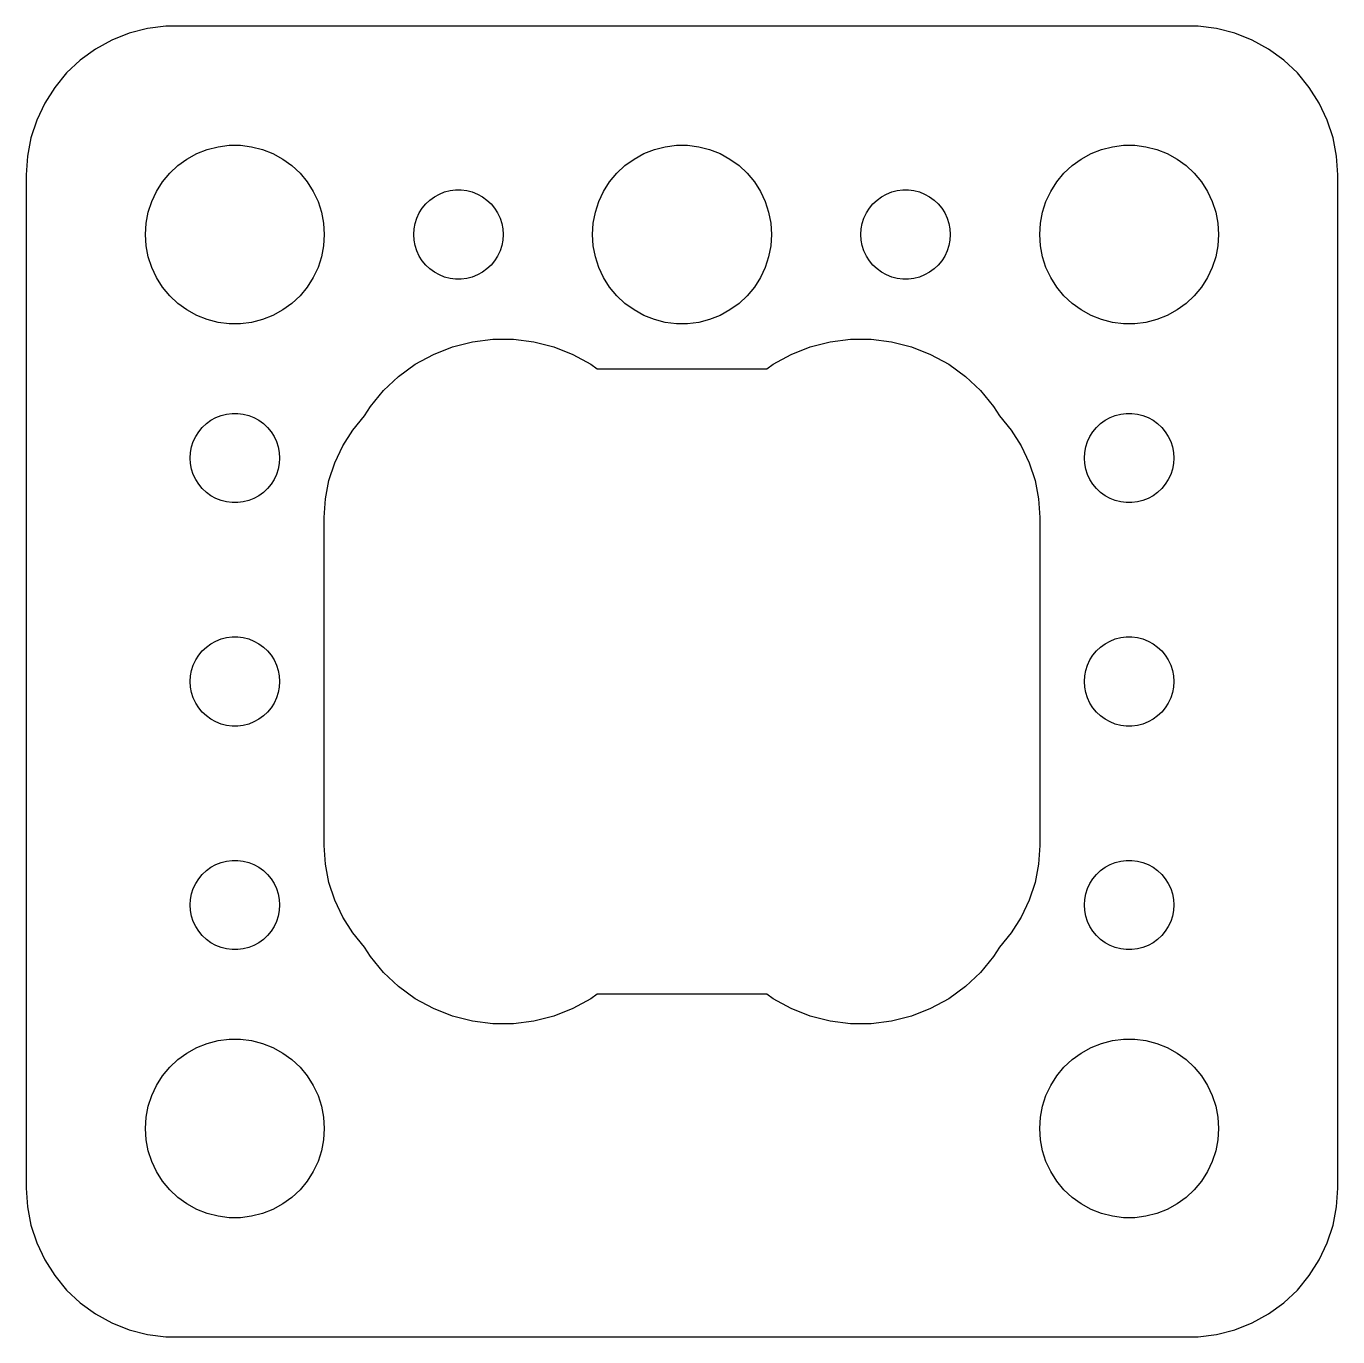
# Model space of a CAD drawing. Header units: metres. Extents: x -22 to 22, y 185 to 436.
# Drawn here: x -22 to 22, y 323.01 to 366.99 of the extents above; entities that cross this region are included whole.
import ezdxf

# ---------------------------------------------------------------- set-up
doc = ezdxf.new("R2010")
doc.units = ezdxf.units.M

msp = doc.modelspace()

# ---------------------------------------------------------------- linework, layer by layer
for p, q in [((-17.3139, 366.99), (-17.9369, 366.911)), ((17.3139, 366.99), (-17.3139, 366.99)), ((17.9369, 366.911), (17.3139, 366.99)), ((-19.1289, 366.524), (-19.6791, 366.222)), ((-18.5451, 366.755), (-19.1289, 366.524)), ((-17.9369, 366.911), (-18.5451, 366.755)), ((18.5451, 366.755), (17.9369, 366.911)), ((19.1289, 366.524), (18.5451, 366.755)), ((19.6791, 366.222), (19.1289, 366.524)), ((-19.6791, 366.222), (-20.1871, 365.853)), ((20.1871, 365.853), (19.6791, 366.222)), ((-20.1871, 365.853), (-20.6448, 365.423)), ((20.6448, 365.423), (20.1871, 365.853)), ((-20.6448, 365.423), (-21.0451, 364.939)), ((21.0451, 364.939), (20.6448, 365.423)), ((-21.0451, 364.939), (-21.3815, 364.409)), ((21.3815, 364.409), (21.0451, 364.939)), ((-21.3815, 364.409), (-21.6489, 363.841)), ((21.6489, 363.841), (21.3815, 364.409)), ((-21.6489, 363.841), (-21.8429, 363.243)), ((21.8429, 363.243), (21.6489, 363.841)), ((-21.8429, 363.243), (-21.9606, 362.627)), ((21.9606, 362.627), (21.8429, 363.243)), ((-21.9606, 362.627), (-22, 362)), ((-16.6075, 362.533), (-16.2773, 362.714)), ((-16.2773, 362.714), (-15.927, 362.853)), ((-15.927, 362.853), (-15.5621, 362.947)), ((-15.5621, 362.947), (-15.1884, 362.994)), ((-15.1884, 362.994), (-14.8116, 362.994)), ((-14.8116, 362.994), (-14.4379, 362.947)), ((-14.4379, 362.947), (-14.0729, 362.853)), ((-14.0729, 362.853), (-13.7227, 362.714)), ((-13.7227, 362.714), (-13.3925, 362.533)), ((-1.60747, 362.533), (-1.27733, 362.714)), ((-1.27733, 362.714), (-0.92705, 362.853)), ((-0.92705, 362.853), (-0.56213, 362.947)), ((-0.56213, 362.947), (-0.18837, 362.994)), ((-0.18837, 362.994), (0.18837, 362.994)), ((0.18837, 362.994), (0.56213, 362.947)), ((0.56213, 362.947), (0.92705, 362.853)), ((0.92705, 362.853), (1.27733, 362.714)), ((1.27733, 362.714), (1.60747, 362.533)), ((13.3925, 362.533), (13.7227, 362.714)), ((13.7227, 362.714), (14.0729, 362.853)), ((14.0729, 362.853), (14.4379, 362.947)), ((14.4379, 362.947), (14.8116, 362.994)), ((14.8116, 362.994), (15.1884, 362.994)), ((15.1884, 362.994), (15.5621, 362.947)), ((15.5621, 362.947), (15.927, 362.853)), ((15.927, 362.853), (16.2773, 362.714)), ((16.2773, 362.714), (16.6075, 362.533)), ((22, 362), (21.9606, 362.627)), ((-17.1869, 362.054), (-16.9123, 362.312)), ((-16.9123, 362.312), (-16.6075, 362.533)), ((-13.3925, 362.533), (-13.0877, 362.312)), ((-13.0877, 362.312), (-12.8131, 362.054)), ((-2.1869, 362.054), (-1.91226, 362.312)), ((-1.91226, 362.312), (-1.60747, 362.533)), ((1.60747, 362.533), (1.91226, 362.312)), ((1.91226, 362.312), (2.1869, 362.054)), ((12.8131, 362.054), (13.0877, 362.312)), ((13.0877, 362.312), (13.3925, 362.533)), ((16.6075, 362.533), (16.9123, 362.312)), ((16.9123, 362.312), (17.1869, 362.054)), ((-22, 362), (-22, 328)), ((-17.6289, 361.445), (-17.427, 361.763)), ((-17.427, 361.763), (-17.1869, 362.054)), ((-12.8131, 362.054), (-12.5729, 361.763)), ((-12.5729, 361.763), (-12.3711, 361.445)), ((-2.62891, 361.445), (-2.42705, 361.763)), ((-2.42705, 361.763), (-2.1869, 362.054)), ((2.1869, 362.054), (2.42705, 361.763)), ((2.42705, 361.763), (2.62891, 361.445)), ((12.3711, 361.445), (12.5729, 361.763)), ((12.5729, 361.763), (12.8131, 362.054)), ((17.1869, 362.054), (17.427, 361.763)), ((17.427, 361.763), (17.6289, 361.445)), ((22, 328), (22, 362)), ((-17.7893, 361.104), (-17.6289, 361.445)), ((-12.3711, 361.445), (-12.2107, 361.104)), ((-8.45613, 361.156), (-8.30373, 361.266)), ((-8.30373, 361.266), (-8.13866, 361.357)), ((-8.13866, 361.357), (-7.96352, 361.427)), ((-7.96352, 361.427), (-7.78107, 361.473)), ((-7.78107, 361.473), (-7.59418, 361.497)), ((-7.59418, 361.497), (-7.40581, 361.497)), ((-7.40581, 361.497), (-7.21892, 361.473)), ((-7.21892, 361.473), (-7.03647, 361.427)), ((-7.03647, 361.427), (-6.86133, 361.357)), ((-6.86133, 361.357), (-6.69626, 361.266)), ((-6.69626, 361.266), (-6.54385, 361.156)), ((-2.78932, 361.104), (-2.62891, 361.445)), ((2.62891, 361.445), (2.78932, 361.104)), ((6.54385, 361.156), (6.69626, 361.266)), ((6.69626, 361.266), (6.86133, 361.357)), ((6.86133, 361.357), (7.03647, 361.427)), ((7.03647, 361.427), (7.21892, 361.473)), ((7.21892, 361.473), (7.40581, 361.497)), ((7.40581, 361.497), (7.59418, 361.497)), ((7.59418, 361.497), (7.78107, 361.473)), ((7.78107, 361.473), (7.96352, 361.427)), ((7.96352, 361.427), (8.13866, 361.357)), ((8.13866, 361.357), (8.30373, 361.266)), ((8.30373, 361.266), (8.45613, 361.156)), ((12.2107, 361.104), (12.3711, 361.445)), ((17.6289, 361.445), (17.7893, 361.104)), ((-17.9057, 360.746), (-17.7893, 361.104)), ((-12.2107, 361.104), (-12.0942, 360.746)), ((-8.81445, 360.723), (-8.71352, 360.882)), ((-8.71352, 360.882), (-8.59344, 361.027)), ((-8.59344, 361.027), (-8.45613, 361.156)), ((-6.54385, 361.156), (-6.40654, 361.027)), ((-6.40654, 361.027), (-6.28647, 360.882)), ((-6.28647, 360.882), (-6.18553, 360.723)), ((-2.90575, 360.746), (-2.78932, 361.104)), ((2.78932, 361.104), (2.90575, 360.746)), ((6.18553, 360.723), (6.28647, 360.882)), ((6.28647, 360.882), (6.40654, 361.027)), ((6.40654, 361.027), (6.54385, 361.156)), ((8.45613, 361.156), (8.59344, 361.027)), ((8.59344, 361.027), (8.71352, 360.882)), ((8.71352, 360.882), (8.81445, 360.723)), ((12.0942, 360.746), (12.2107, 361.104)), ((17.7893, 361.104), (17.9057, 360.746)), ((-18, 360), (-17.9763, 360.376)), ((-17.9763, 360.376), (-17.9057, 360.746)), ((-12.0942, 360.746), (-12.0237, 360.376)), ((-12.0237, 360.376), (-12, 360)), ((-8.98816, 360.188), (-8.95287, 360.373)), ((-8.95287, 360.373), (-8.89465, 360.552)), ((-8.89465, 360.552), (-8.81445, 360.723)), ((-6.18553, 360.723), (-6.10533, 360.552)), ((-6.10533, 360.552), (-6.04712, 360.373)), ((-6.04712, 360.373), (-6.01183, 360.188)), ((-3, 360), (-2.97633, 360.376)), ((-2.97633, 360.376), (-2.90575, 360.746)), ((2.90575, 360.746), (2.97633, 360.376)), ((2.97633, 360.376), (3, 360)), ((6.01183, 360.188), (6.04712, 360.373)), ((6.04712, 360.373), (6.10533, 360.552)), ((6.10533, 360.552), (6.18553, 360.723)), ((8.81445, 360.723), (8.89465, 360.552)), ((8.89465, 360.552), (8.95287, 360.373)), ((8.95287, 360.373), (8.98816, 360.188)), ((12, 360), (12.0237, 360.376)), ((12.0237, 360.376), (12.0942, 360.746)), ((17.9057, 360.746), (17.9763, 360.376)), ((17.9763, 360.376), (18, 360)), ((-17.9763, 359.624), (-18, 360)), ((-12, 360), (-12.0237, 359.624)), ((-9, 360), (-8.98816, 360.188)), ((-8.98816, 359.812), (-9, 360)), ((-6.01183, 360.188), (-6, 360)), ((-6, 360), (-6.01183, 359.812)), ((-2.97633, 359.624), (-3, 360)), ((3, 360), (2.97633, 359.624)), ((6, 360), (6.01183, 360.188)), ((6.01183, 359.812), (6, 360)), ((8.98816, 360.188), (9, 360)), ((9, 360), (8.98816, 359.812)), ((12.0237, 359.624), (12, 360)), ((18, 360), (17.9763, 359.624)), ((-17.9057, 359.254), (-17.9763, 359.624)), ((-12.0237, 359.624), (-12.0942, 359.254)), ((-8.95287, 359.627), (-8.98816, 359.812)), ((-8.89465, 359.448), (-8.95287, 359.627)), ((-6.04712, 359.627), (-6.10533, 359.448)), ((-6.01183, 359.812), (-6.04712, 359.627)), ((-2.90575, 359.254), (-2.97633, 359.624)), ((2.97633, 359.624), (2.90575, 359.254)), ((6.04712, 359.627), (6.01183, 359.812)), ((6.10533, 359.448), (6.04712, 359.627)), ((8.95287, 359.627), (8.89465, 359.448)), ((8.98816, 359.812), (8.95287, 359.627)), ((12.0942, 359.254), (12.0237, 359.624)), ((17.9763, 359.624), (17.9057, 359.254)), ((-17.7893, 358.896), (-17.9057, 359.254)), ((-12.0942, 359.254), (-12.2107, 358.896)), ((-8.81445, 359.277), (-8.89465, 359.448)), ((-8.71352, 359.118), (-8.81445, 359.277)), ((-8.59344, 358.973), (-8.71352, 359.118)), ((-6.28647, 359.118), (-6.40654, 358.973)), ((-6.18553, 359.277), (-6.28647, 359.118)), ((-6.10533, 359.448), (-6.18553, 359.277)), ((-2.78932, 358.896), (-2.90575, 359.254)), ((2.90575, 359.254), (2.78932, 358.896)), ((6.18553, 359.277), (6.10533, 359.448)), ((6.28647, 359.118), (6.18553, 359.277)), ((6.40654, 358.973), (6.28647, 359.118)), ((8.71352, 359.118), (8.59344, 358.973)), ((8.81445, 359.277), (8.71352, 359.118)), ((8.89465, 359.448), (8.81445, 359.277)), ((12.2107, 358.896), (12.0942, 359.254)), ((17.9057, 359.254), (17.7893, 358.896)), ((-17.6289, 358.555), (-17.7893, 358.896)), ((-12.2107, 358.896), (-12.3711, 358.555)), ((-8.45613, 358.844), (-8.59344, 358.973)), ((-8.30373, 358.734), (-8.45613, 358.844)), ((-8.13866, 358.643), (-8.30373, 358.734)), ((-7.96352, 358.573), (-8.13866, 358.643)), ((-6.86133, 358.643), (-7.03647, 358.573)), ((-6.69626, 358.734), (-6.86133, 358.643)), ((-6.54385, 358.844), (-6.69626, 358.734)), ((-6.40654, 358.973), (-6.54385, 358.844)), ((-2.62891, 358.555), (-2.78932, 358.896)), ((2.78932, 358.896), (2.62891, 358.555)), ((6.54385, 358.844), (6.40654, 358.973)), ((6.69626, 358.734), (6.54385, 358.844)), ((6.86133, 358.643), (6.69626, 358.734)), ((7.03647, 358.573), (6.86133, 358.643)), ((8.13866, 358.643), (7.96352, 358.573)), ((8.30373, 358.734), (8.13866, 358.643)), ((8.45613, 358.844), (8.30373, 358.734)), ((8.59344, 358.973), (8.45613, 358.844)), ((12.3711, 358.555), (12.2107, 358.896)), ((17.7893, 358.896), (17.6289, 358.555)), ((-17.427, 358.237), (-17.6289, 358.555)), ((-17.1869, 357.946), (-17.427, 358.237)), ((-12.5729, 358.237), (-12.8131, 357.946)), ((-12.3711, 358.555), (-12.5729, 358.237)), ((-7.78107, 358.527), (-7.96352, 358.573)), ((-7.59418, 358.503), (-7.78107, 358.527)), ((-7.40581, 358.503), (-7.59418, 358.503)), ((-7.21892, 358.527), (-7.40581, 358.503)), ((-7.03647, 358.573), (-7.21892, 358.527)), ((-2.42705, 358.237), (-2.62891, 358.555)), ((-2.1869, 357.946), (-2.42705, 358.237)), ((2.42705, 358.237), (2.1869, 357.946)), ((2.62891, 358.555), (2.42705, 358.237)), ((7.21892, 358.527), (7.03647, 358.573)), ((7.40581, 358.503), (7.21892, 358.527)), ((7.59418, 358.503), (7.40581, 358.503)), ((7.78107, 358.527), (7.59418, 358.503)), ((7.96352, 358.573), (7.78107, 358.527)), ((12.5729, 358.237), (12.3711, 358.555)), ((12.8131, 357.946), (12.5729, 358.237)), ((17.427, 358.237), (17.1869, 357.946)), ((17.6289, 358.555), (17.427, 358.237)), ((-16.9123, 357.688), (-17.1869, 357.946)), ((-12.8131, 357.946), (-13.0877, 357.688)), ((-1.91226, 357.688), (-2.1869, 357.946)), ((2.1869, 357.946), (1.91226, 357.688)), ((13.0877, 357.688), (12.8131, 357.946)), ((17.1869, 357.946), (16.9123, 357.688)), ((-16.6075, 357.467), (-16.9123, 357.688)), ((-16.2773, 357.286), (-16.6075, 357.467)), ((-15.927, 357.147), (-16.2773, 357.286)), ((-13.7227, 357.286), (-14.0729, 357.147)), ((-13.3925, 357.467), (-13.7227, 357.286)), ((-13.0877, 357.688), (-13.3925, 357.467)), ((-1.60747, 357.467), (-1.91226, 357.688)), ((-1.27733, 357.286), (-1.60747, 357.467)), ((-0.92705, 357.147), (-1.27733, 357.286)), ((1.27733, 357.286), (0.92705, 357.147)), ((1.60747, 357.467), (1.27733, 357.286)), ((1.91226, 357.688), (1.60747, 357.467)), ((13.3925, 357.467), (13.0877, 357.688)), ((13.7227, 357.286), (13.3925, 357.467)), ((14.0729, 357.147), (13.7227, 357.286)), ((16.2773, 357.286), (15.927, 357.147)), ((16.6075, 357.467), (16.2773, 357.286)), ((16.9123, 357.688), (16.6075, 357.467)), ((-15.5621, 357.053), (-15.927, 357.147)), ((-15.1884, 357.006), (-15.5621, 357.053)), ((-14.8116, 357.006), (-15.1884, 357.006)), ((-14.4379, 357.053), (-14.8116, 357.006)), ((-14.0729, 357.147), (-14.4379, 357.053)), ((-0.56213, 357.053), (-0.92705, 357.147)), ((-0.18837, 357.006), (-0.56213, 357.053)), ((0.18837, 357.006), (-0.18837, 357.006)), ((0.56213, 357.053), (0.18837, 357.006)), ((0.92705, 357.147), (0.56213, 357.053)), ((14.4379, 357.053), (14.0729, 357.147)), ((14.8116, 357.006), (14.4379, 357.053)), ((15.1884, 357.006), (14.8116, 357.006)), ((15.5621, 357.053), (15.1884, 357.006)), ((15.927, 357.147), (15.5621, 357.053)), ((-7.69958, 356.231), (-7.03059, 356.403)), ((-7.03059, 356.403), (-6.34534, 356.489)), ((-6.34534, 356.489), (-5.65465, 356.489)), ((-5.65465, 356.489), (-4.96939, 356.403)), ((-4.96939, 356.403), (-4.3004, 356.231)), ((4.3004, 356.231), (4.96939, 356.403)), ((4.96939, 356.403), (5.65465, 356.489)), ((5.65465, 356.489), (6.34534, 356.489)), ((6.34534, 356.489), (7.03059, 356.403)), ((7.03059, 356.403), (7.69958, 356.231)), ((-8.94704, 355.644), (-8.34178, 355.977)), ((-8.34178, 355.977), (-7.69958, 356.231)), ((-4.3004, 356.231), (-3.6582, 355.977)), ((-3.6582, 355.977), (-3.05295, 355.644)), ((3.05295, 355.644), (3.6582, 355.977)), ((3.6582, 355.977), (4.3004, 356.231)), ((7.69958, 356.231), (8.34178, 355.977)), ((8.34178, 355.977), (8.94704, 355.644)), ((-9.50583, 355.238), (-8.94704, 355.644)), ((-3.05295, 355.644), (-2.84143, 355.49)), ((2.84143, 355.49), (3.05295, 355.644)), ((8.94704, 355.644), (9.50583, 355.238)), ((-10.0093, 354.765), (-9.50583, 355.238)), ((-2.84143, 355.49), (2.84143, 355.49)), ((9.50583, 355.238), (10.0093, 354.765)), ((-10.4496, 354.233), (-10.0093, 354.765)), ((10.0093, 354.765), (10.4496, 354.233)), ((-10.6514, 353.915), (-10.4496, 354.233)), ((10.4496, 354.233), (10.6514, 353.915)), ((-15.9561, 353.656), (-15.8037, 353.766)), ((-15.8037, 353.766), (-15.6387, 353.857)), ((-15.6387, 353.857), (-15.4635, 353.927)), ((-15.4635, 353.927), (-15.2811, 353.973)), ((-15.2811, 353.973), (-15.0942, 353.997)), ((-15.0942, 353.997), (-14.9058, 353.997)), ((-14.9058, 353.997), (-14.7189, 353.973)), ((-14.7189, 353.973), (-14.5365, 353.927)), ((-14.5365, 353.927), (-14.3613, 353.857)), ((-14.3613, 353.857), (-14.1963, 353.766)), ((-14.1963, 353.766), (-14.0439, 353.656)), ((-11.0451, 353.439), (-10.6514, 353.915)), ((10.6514, 353.915), (11.0451, 353.439)), ((14.0439, 353.656), (14.1963, 353.766)), ((14.1963, 353.766), (14.3613, 353.857)), ((14.3613, 353.857), (14.5365, 353.927)), ((14.5365, 353.927), (14.7189, 353.973)), ((14.7189, 353.973), (14.9058, 353.997)), ((14.9058, 353.997), (15.0942, 353.997)), ((15.0942, 353.997), (15.2811, 353.973)), ((15.2811, 353.973), (15.4635, 353.927)), ((15.4635, 353.927), (15.6387, 353.857)), ((15.6387, 353.857), (15.8037, 353.766)), ((15.8037, 353.766), (15.9561, 353.656)), ((-16.3145, 353.223), (-16.2135, 353.382)), ((-16.2135, 353.382), (-16.0934, 353.527)), ((-16.0934, 353.527), (-15.9561, 353.656)), ((-14.0439, 353.656), (-13.9065, 353.527)), ((-13.9065, 353.527), (-13.7865, 353.382)), ((-13.7865, 353.382), (-13.6855, 353.223)), ((-11.3815, 352.909), (-11.0451, 353.439)), ((11.0451, 353.439), (11.3815, 352.909)), ((13.6855, 353.223), (13.7865, 353.382)), ((13.7865, 353.382), (13.9065, 353.527)), ((13.9065, 353.527), (14.0439, 353.656)), ((15.9561, 353.656), (16.0934, 353.527)), ((16.0934, 353.527), (16.2135, 353.382)), ((16.2135, 353.382), (16.3145, 353.223)), ((-16.4529, 352.873), (-16.3947, 353.052)), ((-16.3947, 353.052), (-16.3145, 353.223)), ((-13.6855, 353.223), (-13.6053, 353.052)), ((-13.6053, 353.052), (-13.5471, 352.873)), ((-11.6489, 352.341), (-11.3815, 352.909)), ((11.3815, 352.909), (11.6489, 352.341)), ((13.5471, 352.873), (13.6053, 353.052)), ((13.6053, 353.052), (13.6855, 353.223)), ((16.3145, 353.223), (16.3947, 353.052)), ((16.3947, 353.052), (16.4529, 352.873)), ((-16.5, 352.5), (-16.4882, 352.688)), ((-16.4882, 352.312), (-16.5, 352.5)), ((-16.4882, 352.688), (-16.4529, 352.873)), ((-13.5471, 352.873), (-13.5118, 352.688)), ((-13.5118, 352.688), (-13.5, 352.5)), ((-13.5, 352.5), (-13.5118, 352.312)), ((13.5, 352.5), (13.5118, 352.688)), ((13.5118, 352.312), (13.5, 352.5)), ((13.5118, 352.688), (13.5471, 352.873)), ((16.4529, 352.873), (16.4882, 352.688)), ((16.4882, 352.688), (16.5, 352.5)), ((16.5, 352.5), (16.4882, 352.312)), ((-16.4529, 352.127), (-16.4882, 352.312)), ((-16.3947, 351.948), (-16.4529, 352.127)), ((-13.5471, 352.127), (-13.6053, 351.948)), ((-13.5118, 352.312), (-13.5471, 352.127)), ((-11.8429, 351.743), (-11.6489, 352.341)), ((11.6489, 352.341), (11.8429, 351.743)), ((13.5471, 352.127), (13.5118, 352.312)), ((13.6053, 351.948), (13.5471, 352.127)), ((16.4529, 352.127), (16.3947, 351.948)), ((16.4882, 352.312), (16.4529, 352.127)), ((-16.3145, 351.777), (-16.3947, 351.948)), ((-16.2135, 351.618), (-16.3145, 351.777)), ((-16.0934, 351.473), (-16.2135, 351.618)), ((-13.7865, 351.618), (-13.9065, 351.473)), ((-13.6855, 351.777), (-13.7865, 351.618)), ((-13.6053, 351.948), (-13.6855, 351.777)), ((-11.9606, 351.127), (-11.8429, 351.743)), ((11.8429, 351.743), (11.9606, 351.127)), ((13.6855, 351.777), (13.6053, 351.948)), ((13.7865, 351.618), (13.6855, 351.777)), ((13.9065, 351.473), (13.7865, 351.618)), ((16.2135, 351.618), (16.0934, 351.473)), ((16.3145, 351.777), (16.2135, 351.618)), ((16.3947, 351.948), (16.3145, 351.777)), ((-15.9561, 351.344), (-16.0934, 351.473)), ((-15.8037, 351.234), (-15.9561, 351.344)), ((-15.6387, 351.143), (-15.8037, 351.234)), ((-15.4635, 351.073), (-15.6387, 351.143)), ((-14.3613, 351.143), (-14.5365, 351.073)), ((-14.1963, 351.234), (-14.3613, 351.143)), ((-14.0439, 351.344), (-14.1963, 351.234)), ((-13.9065, 351.473), (-14.0439, 351.344)), ((-12, 350.5), (-11.9606, 351.127)), ((11.9606, 351.127), (12, 350.5)), ((14.0439, 351.344), (13.9065, 351.473)), ((14.1963, 351.234), (14.0439, 351.344)), ((14.3613, 351.143), (14.1963, 351.234)), ((14.5365, 351.073), (14.3613, 351.143)), ((15.6387, 351.143), (15.4635, 351.073)), ((15.8037, 351.234), (15.6387, 351.143)), ((15.9561, 351.344), (15.8037, 351.234)), ((16.0934, 351.473), (15.9561, 351.344)), ((-15.2811, 351.027), (-15.4635, 351.073)), ((-15.0942, 351.003), (-15.2811, 351.027)), ((-14.9058, 351.003), (-15.0942, 351.003)), ((-14.7189, 351.027), (-14.9058, 351.003)), ((-14.5365, 351.073), (-14.7189, 351.027)), ((14.7189, 351.027), (14.5365, 351.073)), ((14.9058, 351.003), (14.7189, 351.027)), ((15.0942, 351.003), (14.9058, 351.003)), ((15.2811, 351.027), (15.0942, 351.003)), ((15.4635, 351.073), (15.2811, 351.027)), ((-12, 339.5), (-12, 350.5)), ((12, 350.5), (12, 339.5)), ((-15.8037, 346.266), (-15.6387, 346.357)), ((-15.6387, 346.357), (-15.4635, 346.427)), ((-15.4635, 346.427), (-15.2811, 346.473)), ((-15.2811, 346.473), (-15.0942, 346.497)), ((-15.0942, 346.497), (-14.9058, 346.497)), ((-14.9058, 346.497), (-14.7189, 346.473)), ((-14.7189, 346.473), (-14.5365, 346.427)), ((-14.5365, 346.427), (-14.3613, 346.357)), ((-14.3613, 346.357), (-14.1963, 346.266)), ((14.1963, 346.266), (14.3613, 346.357)), ((14.3613, 346.357), (14.5365, 346.427)), ((14.5365, 346.427), (14.7189, 346.473)), ((14.7189, 346.473), (14.9058, 346.497)), ((14.9058, 346.497), (15.0942, 346.497)), ((15.0942, 346.497), (15.2811, 346.473)), ((15.2811, 346.473), (15.4635, 346.427)), ((15.4635, 346.427), (15.6387, 346.357)), ((15.6387, 346.357), (15.8037, 346.266)), ((-16.3145, 345.723), (-16.2135, 345.882)), ((-16.2135, 345.882), (-16.0934, 346.027)), ((-16.0934, 346.027), (-15.9561, 346.156)), ((-15.9561, 346.156), (-15.8037, 346.266)), ((-14.1963, 346.266), (-14.0439, 346.156)), ((-14.0439, 346.156), (-13.9065, 346.027)), ((-13.9065, 346.027), (-13.7865, 345.882)), ((-13.7865, 345.882), (-13.6855, 345.723)), ((13.6855, 345.723), (13.7865, 345.882)), ((13.7865, 345.882), (13.9065, 346.027)), ((13.9065, 346.027), (14.0439, 346.156)), ((14.0439, 346.156), (14.1963, 346.266)), ((15.8037, 346.266), (15.9561, 346.156)), ((15.9561, 346.156), (16.0934, 346.027)), ((16.0934, 346.027), (16.2135, 345.882)), ((16.2135, 345.882), (16.3145, 345.723)), ((-16.4529, 345.373), (-16.3947, 345.552)), ((-16.3947, 345.552), (-16.3145, 345.723)), ((-13.6855, 345.723), (-13.6053, 345.552)), ((-13.6053, 345.552), (-13.5471, 345.373)), ((13.5471, 345.373), (13.6053, 345.552)), ((13.6053, 345.552), (13.6855, 345.723)), ((16.3145, 345.723), (16.3947, 345.552)), ((16.3947, 345.552), (16.4529, 345.373)), ((-16.5, 345), (-16.4882, 345.188)), ((-16.4882, 344.812), (-16.5, 345)), ((-16.4882, 345.188), (-16.4529, 345.373)), ((-13.5471, 345.373), (-13.5118, 345.188)), ((-13.5118, 345.188), (-13.5, 345)), ((-13.5, 345), (-13.5118, 344.812)), ((13.5, 345), (13.5118, 345.188)), ((13.5118, 344.812), (13.5, 345)), ((13.5118, 345.188), (13.5471, 345.373)), ((16.4529, 345.373), (16.4882, 345.188)), ((16.4882, 345.188), (16.5, 345)), ((16.5, 345), (16.4882, 344.812)), ((-16.4529, 344.627), (-16.4882, 344.812)), ((-16.3947, 344.448), (-16.4529, 344.627)), ((-13.5471, 344.627), (-13.6053, 344.448)), ((-13.5118, 344.812), (-13.5471, 344.627)), ((13.5471, 344.627), (13.5118, 344.812)), ((13.6053, 344.448), (13.5471, 344.627)), ((16.4529, 344.627), (16.3947, 344.448)), ((16.4882, 344.812), (16.4529, 344.627)), ((-16.3145, 344.277), (-16.3947, 344.448)), ((-16.2135, 344.118), (-16.3145, 344.277)), ((-16.0934, 343.973), (-16.2135, 344.118)), ((-13.7865, 344.118), (-13.9065, 343.973)), ((-13.6855, 344.277), (-13.7865, 344.118)), ((-13.6053, 344.448), (-13.6855, 344.277)), ((13.6855, 344.277), (13.6053, 344.448)), ((13.7865, 344.118), (13.6855, 344.277)), ((13.9065, 343.973), (13.7865, 344.118)), ((16.2135, 344.118), (16.0934, 343.973)), ((16.3145, 344.277), (16.2135, 344.118)), ((16.3947, 344.448), (16.3145, 344.277)), ((-15.9561, 343.844), (-16.0934, 343.973)), ((-15.8037, 343.734), (-15.9561, 343.844)), ((-15.6387, 343.643), (-15.8037, 343.734)), ((-15.4635, 343.573), (-15.6387, 343.643)), ((-14.3613, 343.643), (-14.5365, 343.573)), ((-14.1963, 343.734), (-14.3613, 343.643)), ((-14.0439, 343.844), (-14.1963, 343.734)), ((-13.9065, 343.973), (-14.0439, 343.844)), ((14.0439, 343.844), (13.9065, 343.973)), ((14.1963, 343.734), (14.0439, 343.844)), ((14.3613, 343.643), (14.1963, 343.734)), ((14.5365, 343.573), (14.3613, 343.643)), ((15.6387, 343.643), (15.4635, 343.573)), ((15.8037, 343.734), (15.6387, 343.643)), ((15.9561, 343.844), (15.8037, 343.734)), ((16.0934, 343.973), (15.9561, 343.844)), ((-15.2811, 343.527), (-15.4635, 343.573)), ((-15.0942, 343.503), (-15.2811, 343.527)), ((-14.9058, 343.503), (-15.0942, 343.503)), ((-14.7189, 343.527), (-14.9058, 343.503)), ((-14.5365, 343.573), (-14.7189, 343.527)), ((14.7189, 343.527), (14.5365, 343.573)), ((14.9058, 343.503), (14.7189, 343.527)), ((15.0942, 343.503), (14.9058, 343.503)), ((15.2811, 343.527), (15.0942, 343.503)), ((15.4635, 343.573), (15.2811, 343.527)), ((-11.9606, 338.873), (-12, 339.5)), ((12, 339.5), (11.9606, 338.873)), ((-15.8037, 338.766), (-15.6387, 338.857)), ((-15.6387, 338.857), (-15.4635, 338.927)), ((-15.4635, 338.927), (-15.2811, 338.973)), ((-15.2811, 338.973), (-15.0942, 338.997)), ((-15.0942, 338.997), (-14.9058, 338.997)), ((-14.9058, 338.997), (-14.7189, 338.973)), ((-14.7189, 338.973), (-14.5365, 338.927)), ((-14.5365, 338.927), (-14.3613, 338.857)), ((-14.3613, 338.857), (-14.1963, 338.766)), ((-11.8429, 338.257), (-11.9606, 338.873)), ((11.9606, 338.873), (11.8429, 338.257)), ((14.1963, 338.766), (14.3613, 338.857)), ((14.3613, 338.857), (14.5365, 338.927)), ((14.5365, 338.927), (14.7189, 338.973)), ((14.7189, 338.973), (14.9058, 338.997)), ((14.9058, 338.997), (15.0942, 338.997)), ((15.0942, 338.997), (15.2811, 338.973)), ((15.2811, 338.973), (15.4635, 338.927)), ((15.4635, 338.927), (15.6387, 338.857)), ((15.6387, 338.857), (15.8037, 338.766)), ((-16.3145, 338.223), (-16.2135, 338.382)), ((-16.2135, 338.382), (-16.0934, 338.527)), ((-16.0934, 338.527), (-15.9561, 338.656)), ((-15.9561, 338.656), (-15.8037, 338.766)), ((-14.1963, 338.766), (-14.0439, 338.656)), ((-14.0439, 338.656), (-13.9065, 338.527)), ((-13.9065, 338.527), (-13.7865, 338.382)), ((-13.7865, 338.382), (-13.6855, 338.223)), ((13.6855, 338.223), (13.7865, 338.382)), ((13.7865, 338.382), (13.9065, 338.527)), ((13.9065, 338.527), (14.0439, 338.656)), ((14.0439, 338.656), (14.1963, 338.766)), ((15.8037, 338.766), (15.9561, 338.656)), ((15.9561, 338.656), (16.0934, 338.527)), ((16.0934, 338.527), (16.2135, 338.382)), ((16.2135, 338.382), (16.3145, 338.223)), ((-16.4529, 337.873), (-16.3947, 338.052)), ((-16.3947, 338.052), (-16.3145, 338.223)), ((-13.6855, 338.223), (-13.6053, 338.052)), ((-13.6053, 338.052), (-13.5471, 337.873)), ((-11.6489, 337.659), (-11.8429, 338.257)), ((11.8429, 338.257), (11.6489, 337.659)), ((13.5471, 337.873), (13.6053, 338.052)), ((13.6053, 338.052), (13.6855, 338.223)), ((16.3145, 338.223), (16.3947, 338.052)), ((16.3947, 338.052), (16.4529, 337.873)), ((-16.5, 337.5), (-16.4882, 337.688)), ((-16.4882, 337.312), (-16.5, 337.5)), ((-16.4882, 337.688), (-16.4529, 337.873)), ((-13.5471, 337.873), (-13.5118, 337.688)), ((-13.5118, 337.688), (-13.5, 337.5)), ((-13.5, 337.5), (-13.5118, 337.312)), ((-11.3815, 337.091), (-11.6489, 337.659)), ((11.6489, 337.659), (11.3815, 337.091)), ((13.5, 337.5), (13.5118, 337.688)), ((13.5118, 337.312), (13.5, 337.5)), ((13.5118, 337.688), (13.5471, 337.873)), ((16.4529, 337.873), (16.4882, 337.688)), ((16.4882, 337.688), (16.5, 337.5)), ((16.5, 337.5), (16.4882, 337.312)), ((-16.4529, 337.127), (-16.4882, 337.312)), ((-16.3947, 336.948), (-16.4529, 337.127)), ((-13.5471, 337.127), (-13.6053, 336.948)), ((-13.5118, 337.312), (-13.5471, 337.127)), ((-11.0451, 336.561), (-11.3815, 337.091)), ((11.3815, 337.091), (11.0451, 336.561)), ((13.5471, 337.127), (13.5118, 337.312)), ((13.6053, 336.948), (13.5471, 337.127)), ((16.4529, 337.127), (16.3947, 336.948)), ((16.4882, 337.312), (16.4529, 337.127)), ((-16.3145, 336.777), (-16.3947, 336.948)), ((-16.2135, 336.618), (-16.3145, 336.777)), ((-16.0934, 336.473), (-16.2135, 336.618)), ((-13.7865, 336.618), (-13.9065, 336.473)), ((-13.6855, 336.777), (-13.7865, 336.618)), ((-13.6053, 336.948), (-13.6855, 336.777)), ((13.6855, 336.777), (13.6053, 336.948)), ((13.7865, 336.618), (13.6855, 336.777)), ((13.9065, 336.473), (13.7865, 336.618)), ((16.2135, 336.618), (16.0934, 336.473)), ((16.3145, 336.777), (16.2135, 336.618)), ((16.3947, 336.948), (16.3145, 336.777)), ((-15.9561, 336.344), (-16.0934, 336.473)), ((-15.8037, 336.234), (-15.9561, 336.344)), ((-15.6387, 336.143), (-15.8037, 336.234)), ((-14.1963, 336.234), (-14.3613, 336.143)), ((-14.0439, 336.344), (-14.1963, 336.234)), ((-13.9065, 336.473), (-14.0439, 336.344)), ((-10.6514, 336.085), (-11.0451, 336.561)), ((11.0451, 336.561), (10.6514, 336.085)), ((14.0439, 336.344), (13.9065, 336.473)), ((14.1963, 336.234), (14.0439, 336.344)), ((14.3613, 336.143), (14.1963, 336.234)), ((15.8037, 336.234), (15.6387, 336.143)), ((15.9561, 336.344), (15.8037, 336.234)), ((16.0934, 336.473), (15.9561, 336.344)), ((-15.4635, 336.073), (-15.6387, 336.143)), ((-15.2811, 336.027), (-15.4635, 336.073)), ((-15.0942, 336.003), (-15.2811, 336.027)), ((-14.9058, 336.003), (-15.0942, 336.003)), ((-14.7189, 336.027), (-14.9058, 336.003)), ((-14.5365, 336.073), (-14.7189, 336.027)), ((-14.3613, 336.143), (-14.5365, 336.073)), ((-10.4496, 335.767), (-10.6514, 336.085)), ((-10.0093, 335.235), (-10.4496, 335.767)), ((10.4496, 335.767), (10.0093, 335.235)), ((10.6514, 336.085), (10.4496, 335.767)), ((14.5365, 336.073), (14.3613, 336.143)), ((14.7189, 336.027), (14.5365, 336.073)), ((14.9058, 336.003), (14.7189, 336.027)), ((15.0942, 336.003), (14.9058, 336.003)), ((15.2811, 336.027), (15.0942, 336.003)), ((15.4635, 336.073), (15.2811, 336.027)), ((15.6387, 336.143), (15.4635, 336.073)), ((-9.50583, 334.762), (-10.0093, 335.235)), ((10.0093, 335.235), (9.50583, 334.762)), ((-8.94704, 334.356), (-9.50583, 334.762)), ((-2.84143, 334.51), (-3.05295, 334.356)), ((2.84143, 334.51), (-2.84143, 334.51)), ((3.05295, 334.356), (2.84143, 334.51)), ((9.50583, 334.762), (8.94704, 334.356)), ((-8.34178, 334.023), (-8.94704, 334.356)), ((-7.69958, 333.769), (-8.34178, 334.023)), ((-3.6582, 334.023), (-4.3004, 333.769)), ((-3.05295, 334.356), (-3.6582, 334.023)), ((3.6582, 334.023), (3.05295, 334.356)), ((4.3004, 333.769), (3.6582, 334.023)), ((8.34178, 334.023), (7.69958, 333.769)), ((8.94704, 334.356), (8.34178, 334.023)), ((-7.03059, 333.597), (-7.69958, 333.769)), ((-6.34534, 333.511), (-7.03059, 333.597)), ((-4.96939, 333.597), (-5.65465, 333.511)), ((-4.3004, 333.769), (-4.96939, 333.597)), ((4.96939, 333.597), (4.3004, 333.769)), ((5.65465, 333.511), (4.96939, 333.597)), ((7.03059, 333.597), (6.34534, 333.511)), ((7.69958, 333.769), (7.03059, 333.597)), ((-5.65465, 333.511), (-6.34534, 333.511)), ((6.34534, 333.511), (5.65465, 333.511)), ((-16.6075, 332.533), (-16.2773, 332.714)), ((-16.2773, 332.714), (-15.927, 332.853)), ((-15.927, 332.853), (-15.5621, 332.947)), ((-15.5621, 332.947), (-15.1884, 332.994)), ((-15.1884, 332.994), (-14.8116, 332.994)), ((-14.8116, 332.994), (-14.4379, 332.947)), ((-14.4379, 332.947), (-14.0729, 332.853)), ((-14.0729, 332.853), (-13.7227, 332.714)), ((-13.7227, 332.714), (-13.3925, 332.533)), ((13.3925, 332.533), (13.7227, 332.714)), ((13.7227, 332.714), (14.0729, 332.853)), ((14.0729, 332.853), (14.4379, 332.947)), ((14.4379, 332.947), (14.8116, 332.994)), ((14.8116, 332.994), (15.1884, 332.994)), ((15.1884, 332.994), (15.5621, 332.947)), ((15.5621, 332.947), (15.927, 332.853)), ((15.927, 332.853), (16.2773, 332.714)), ((16.2773, 332.714), (16.6075, 332.533)), ((-17.1869, 332.054), (-16.9123, 332.312)), ((-16.9123, 332.312), (-16.6075, 332.533)), ((-13.3925, 332.533), (-13.0877, 332.312)), ((-13.0877, 332.312), (-12.8131, 332.054)), ((12.8131, 332.054), (13.0877, 332.312)), ((13.0877, 332.312), (13.3925, 332.533)), ((16.6075, 332.533), (16.9123, 332.312)), ((16.9123, 332.312), (17.1869, 332.054)), ((-17.6289, 331.445), (-17.427, 331.763)), ((-17.427, 331.763), (-17.1869, 332.054)), ((-12.8131, 332.054), (-12.5729, 331.763)), ((-12.5729, 331.763), (-12.3711, 331.445)), ((12.3711, 331.445), (12.5729, 331.763)), ((12.5729, 331.763), (12.8131, 332.054)), ((17.1869, 332.054), (17.427, 331.763)), ((17.427, 331.763), (17.6289, 331.445)), ((-17.7893, 331.104), (-17.6289, 331.445)), ((-12.3711, 331.445), (-12.2107, 331.104)), ((12.2107, 331.104), (12.3711, 331.445)), ((17.6289, 331.445), (17.7893, 331.104)), ((-17.9057, 330.746), (-17.7893, 331.104)), ((-12.2107, 331.104), (-12.0942, 330.746)), ((12.0942, 330.746), (12.2107, 331.104)), ((17.7893, 331.104), (17.9057, 330.746)), ((-17.9763, 330.376), (-17.9057, 330.746)), ((-12.0942, 330.746), (-12.0237, 330.376)), ((12.0237, 330.376), (12.0942, 330.746)), ((17.9057, 330.746), (17.9763, 330.376)), ((-18, 330), (-17.9763, 330.376)), ((-17.9763, 329.624), (-18, 330)), ((-12.0237, 330.376), (-12, 330)), ((-12, 330), (-12.0237, 329.624)), ((12, 330), (12.0237, 330.376)), ((12.0237, 329.624), (12, 330)), ((17.9763, 330.376), (18, 330)), ((18, 330), (17.9763, 329.624)), ((-17.9057, 329.254), (-17.9763, 329.624)), ((-12.0237, 329.624), (-12.0942, 329.254)), ((12.0942, 329.254), (12.0237, 329.624)), ((17.9763, 329.624), (17.9057, 329.254)), ((-17.7893, 328.896), (-17.9057, 329.254)), ((-12.0942, 329.254), (-12.2107, 328.896)), ((12.2107, 328.896), (12.0942, 329.254)), ((17.9057, 329.254), (17.7893, 328.896)), ((-17.6289, 328.555), (-17.7893, 328.896)), ((-12.2107, 328.896), (-12.3711, 328.555)), ((12.3711, 328.555), (12.2107, 328.896)), ((17.7893, 328.896), (17.6289, 328.555)), ((-17.427, 328.237), (-17.6289, 328.555)), ((-12.3711, 328.555), (-12.5729, 328.237)), ((12.5729, 328.237), (12.3711, 328.555)), ((17.6289, 328.555), (17.427, 328.237)), ((-22, 328), (-21.9606, 327.373)), ((-17.1869, 327.946), (-17.427, 328.237)), ((-16.9123, 327.688), (-17.1869, 327.946)), ((-12.8131, 327.946), (-13.0877, 327.688)), ((-12.5729, 328.237), (-12.8131, 327.946)), ((12.8131, 327.946), (12.5729, 328.237)), ((13.0877, 327.688), (12.8131, 327.946)), ((17.1869, 327.946), (16.9123, 327.688)), ((17.427, 328.237), (17.1869, 327.946)), ((21.9606, 327.373), (22, 328)), ((-21.9606, 327.373), (-21.8429, 326.757)), ((-16.6075, 327.467), (-16.9123, 327.688)), ((-16.2773, 327.286), (-16.6075, 327.467)), ((-13.3925, 327.467), (-13.7227, 327.286)), ((-13.0877, 327.688), (-13.3925, 327.467)), ((13.3925, 327.467), (13.0877, 327.688)), ((13.7227, 327.286), (13.3925, 327.467)), ((16.6075, 327.467), (16.2773, 327.286)), ((16.9123, 327.688), (16.6075, 327.467)), ((21.8429, 326.757), (21.9606, 327.373)), ((-15.927, 327.147), (-16.2773, 327.286)), ((-15.5621, 327.053), (-15.927, 327.147)), ((-15.1884, 327.006), (-15.5621, 327.053)), ((-14.8116, 327.006), (-15.1884, 327.006)), ((-14.4379, 327.053), (-14.8116, 327.006)), ((-14.0729, 327.147), (-14.4379, 327.053)), ((-13.7227, 327.286), (-14.0729, 327.147)), ((14.0729, 327.147), (13.7227, 327.286)), ((14.4379, 327.053), (14.0729, 327.147)), ((14.8116, 327.006), (14.4379, 327.053)), ((15.1884, 327.006), (14.8116, 327.006)), ((15.5621, 327.053), (15.1884, 327.006)), ((15.927, 327.147), (15.5621, 327.053)), ((16.2773, 327.286), (15.927, 327.147)), ((-21.8429, 326.757), (-21.6489, 326.159)), ((21.6489, 326.159), (21.8429, 326.757)), ((-21.6489, 326.159), (-21.3815, 325.591)), ((21.3815, 325.591), (21.6489, 326.159)), ((-21.3815, 325.591), (-21.0451, 325.061)), ((21.0451, 325.061), (21.3815, 325.591)), ((-21.0451, 325.061), (-20.6448, 324.577)), ((20.6448, 324.577), (21.0451, 325.061)), ((-20.6448, 324.577), (-20.1871, 324.147)), ((20.1871, 324.147), (20.6448, 324.577)), ((-20.1871, 324.147), (-19.6791, 323.778)), ((19.6791, 323.778), (20.1871, 324.147)), ((-19.6791, 323.778), (-19.1289, 323.476)), ((-19.1289, 323.476), (-18.5451, 323.245)), ((18.5451, 323.245), (19.1289, 323.476)), ((19.1289, 323.476), (19.6791, 323.778)), ((-18.5451, 323.245), (-17.9369, 323.089)), ((-17.9369, 323.089), (-17.3139, 323.01)), ((-17.3139, 323.01), (17.3139, 323.01)), ((17.3139, 323.01), (17.9369, 323.089)), ((17.9369, 323.089), (18.5451, 323.245))]:
    msp.add_line(p, q)

doc.saveas('drawing.dxf')
